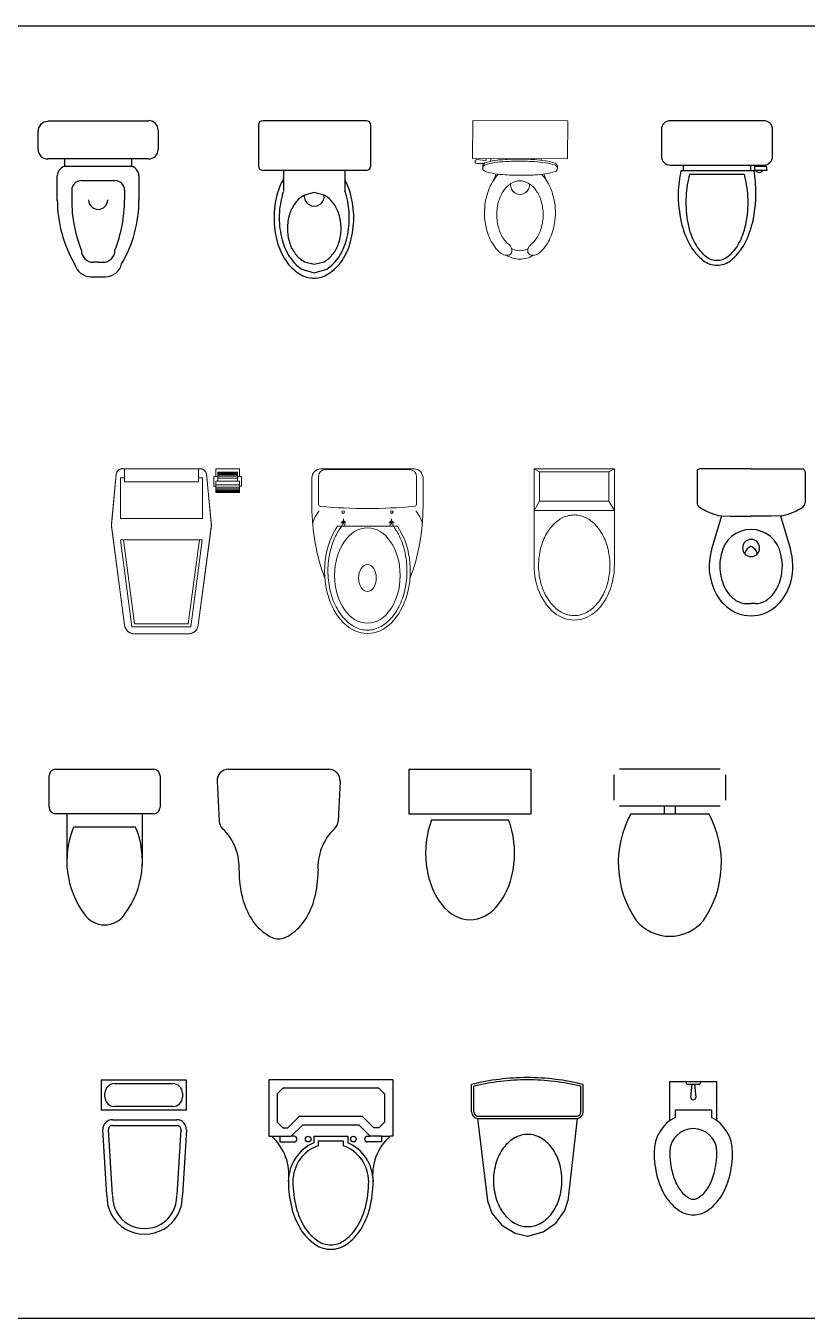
# Model space of a CAD drawing. Header units: millimetres. Extents: x -4017 to 59953, y -688 to 66564.
# Drawn here: x 14437 to 17952, y -688 to 5123 of the extents above; entities that cross this region are included whole.
import ezdxf

# ---------------------------------------------------------------- set-up
doc = ezdxf.new("R2010")
doc.units = ezdxf.units.MM
doc.layers.add('www.cad-blocks.net', color=7, linetype='Continuous')

# ---------------------------------------------------------------- blocks, each defined once
blk = doc.blocks.new('A$C3FB2201B')
for p, q in [((0, 694.4), (382.4, 694.4)), ((0, 694.4), (0, 557.6)), ((59.5, 677.4), (322.9, 677.4)), ((382.4, 694.4), (382.4, 557.6)), ((17, 617.1), (17, 634.9)), ((365.4, 634.9), (365.4, 617.1)), ((382.4, 557.6), (0, 557.6)), ((322.9, 574.6), (59.5, 574.6)), ((25.4, 175.1), (7.7, 470)), ((50.9, 176.6), (33.2, 471.6)), ((50.1, 515.1), (340.7, 515.1)), ((50.1, 489.6), (340.7, 489.6)), ((357.6, 471.6), (340, 176.6)), ((383.1, 470), (365.4, 175.1))]:
    blk.add_line(p, q)
for centre, radius, start, end in [((59.5, 634.9), 42.5, 90, 180), ((322.9, 634.9), 42.5, 0, 90), ((59.5, 617.1), 42.5, 180, 270), ((322.9, 617.1), 42.5, 270, 0), ((50.1, 472.6), 42.5, 90, 183.43363), ((50.1, 472.6), 17, 90, 183.43363), ((340.7, 472.6), 42.5, 356.56637, 90), ((340.7, 472.6), 17, 356.56637, 90), ((195.4, 170.1), 170.1, 178.30677, 1.69323), ((195.4, 170.1), 144.6, 178.30677, 1.69323)]:
    blk.add_arc(centre, radius, start, end)
blk = doc.blocks.new('A$C098B081F')
for p, q in [((558.8, 762), (0, 762)), ((0, 762), (0, 508)), ((558.8, 762), (558.8, 508)), ((63.5, 723.9), (38.1, 698.5)), ((38.1, 698.5), (38.1, 571.5)), ((495.3, 723.9), (63.5, 723.9)), ((520.7, 698.5), (495.3, 723.9)), ((520.7, 698.5), (520.7, 571.5)), ((136.6, 596.9), (85.8, 546.1)), ((422.2, 596.9), (136.6, 596.9)), ((422.2, 596.9), (473, 546.1)), ((38.1, 571.5), (63.5, 546.1)), ((63.5, 546.1), (85.8, 546.1)), ((152.4, 558.8), (101.6, 508)), ((406.4, 558.8), (152.4, 558.8)), ((406.4, 558.8), (457.2, 508)), ((495.3, 546.1), (473, 546.1)), ((495.3, 546.1), (520.7, 571.5)), ((0, 508), (12.7, 508)), ((12.7, 508), (101.6, 508)), ((50.8, 508), (50.8, 482.6)), ((50.8, 508), (101.6, 508)), ((50.8, 482.6), (114.3, 482.6)), ((114.3, 508), (101.6, 508)), ((203.2, 508), (203.2, 479.4)), ((203.2, 508), (355.6, 508)), ((223.2, 488), (223.2, 465.8)), ((223.2, 488), (335.6, 488)), ((335.6, 488), (335.6, 465.8)), ((355.6, 508), (355.6, 479.4)), ((444.5, 508), (457.2, 508)), ((508, 482.6), (444.5, 482.6)), ((508, 508), (457.2, 508)), ((508, 508), (546.1, 508)), ((508, 508), (508, 482.6)), ((558.8, 508), (546.1, 508))]:
    blk.add_line(p, q)
for centre in [(177.8, 495.3), (381, 495.3)]:
    blk.add_circle(centre, 12.7)
for centre, radius, start, end in [((-137.5, 335.8), 228.5, 352.20108, 48.91101), ((279.4, 304.8), 190.5, 113.57818, 180), ((279.4, 304.8), 170.5, 109.24564, 180), ((114.3, 495.3), 12.7, 270, 90), ((279.4, 304.8), 170.5, 0, 70.75436), ((279.4, 304.8), 190.5, 0, 66.42182), ((444.5, 495.3), 12.7, 90, 270), ((696.3, 335.8), 228.5, 131.08899, 187.79892), ((574.9, 304.8), 486, 180.00004, 194.51425), ((574.9, 304.8), 466, 180.00004, 194.51425), ((-16.1, 304.8), 466, 345.48575, 359.99996), ((-16.1, 304.8), 486, 345.48575, 359.99996), ((429.2, 267.1), 335.5, 194.51426, 212.00539), ((429.2, 267.1), 315.5, 194.51426, 212.00539), ((129.6, 267.1), 315.5, 327.99461, 345.48574), ((129.6, 267.1), 335.5, 327.99461, 345.48574), ((337.2, 209.6), 227, 212.00541, 236.46588), ((337.2, 209.6), 207, 212.00541, 236.46588), ((221.6, 209.6), 207, 303.53412, 327.99459), ((221.6, 209.6), 227, 303.53412, 327.99459), ((279.4, 122.4), 122.4, 236.46593, 269.99995), ((279.4, 122.4), 102.4, 236.46593, 269.99995), ((279.4, 122.4), 102.4, 270.00005, 303.53407), ((279.4, 122.4), 122.4, 270.00005, 303.53407)]:
    blk.add_arc(centre, radius, start, end)
blk = doc.blocks.new('A$C443D3127')
for p, q in [((0, 558.4), (0, 681.2)), ((502.5, 558.4), (502.5, 681.2)), ((26.9, 528.4), (71.8, 158.2)), ((475.6, 528.4), (433.3, 158.2)), ((71.8, 158.2), (91.5, 102.1)), ((419.9, 114.4), (433.3, 158.2)), ((91.5, 102.1), (135.8, 48.8)), ((321.7, 18.6), (379.8, 58.3)), ((379.8, 58.3), (419.9, 114.4)), ((135.8, 48.8), (196.7, 13.1)), ((196.7, 13.1), (252.4, 0)), ((252.7, 0), (321.7, 18.6))]:
    blk.add_line(p, q)
at = {"linetype": 'ByBlock'}
for p, q in [((10.1, 558.4), (10.1, 673.3)), ((492.5, 558.4), (492.5, 673.3)), ((26.9, 538.4), (472.5, 538.4)), ((26.9, 528.4), (472.5, 528.4))]:
    blk.add_line(p, q, dxfattribs=at)
for centre, radius, start, end in [((250, -310.5), 1022.7, 89.92875, 104.14992), ((252.5, -310.5), 1022.7, 75.85008, 90.07125), ((30, 558.4), 30, 180, 270), ((472.5, 558.4), 30, 270, 0)]:
    blk.add_arc(centre, radius, start, end)
for centre, radius, start, end in [((250, -310.5), 1012.7, 89.92805, 103.70605), ((252.5, -310.5), 1012.7, 76.29395, 90.07195), ((30.1, 558.4), 20, 180, 270), ((472.5, 558.4), 20, 270, 0), ((277.4, 296.2), 166.8, 118.87483, 143.26614), ((251.2, 347.1), 109.5, 89.14933, 119.72984), ((254.4, 347.1), 109.5, 60.27016, 90.85067), ((228.2, 296.2), 166.8, 36.73386, 61.12517), ((321.4, 265), 220.7, 143.60937, 162.44747), ((184.2, 265), 220.7, 17.55253, 36.39063), ((393.6, 246.8), 295, 163.3175, 179.50758), ((112, 246.8), 295, 0.49242, 16.6825), ((393.6, 251.9), 295, 180.49242, 196.6825), ((112, 251.9), 295, 343.3175, 359.50758), ((321.4, 233.8), 220.7, 197.55253, 216.39063), ((184.2, 233.8), 220.7, 323.60937, 342.44747), ((277.4, 202.6), 166.8, 216.73386, 241.12517), ((228.2, 202.6), 166.8, 298.87483, 323.26614), ((251.2, 151.6), 109.5, 240.27016, 270.85067), ((254.4, 151.6), 109.5, 269.14933, 299.72984)]:
    blk.add_arc(centre, radius, start, end, dxfattribs=at)
blk = doc.blocks.new('A$C7621438A')
for p, q in [((0, 0.5235), (0, 0.6635)), ((0.03, 0.6935), (0.47, 0.6935)), ((0.5, 0.6635), (0.5, 0.5235)), ((0.47, 0.4935), (0.03, 0.4935)), ((0.0803, 0.4931), (0.0803, 0.2631)), ((0.4197, 0.4931), (0.4197, 0.2631)), ((0.3897, 0.4331), (0.1103, 0.4331))]:
    blk.add_line(p, q)
for centre, radius, start, end in [((0.03, 0.6635), 0.03, 90, 180), ((0.47, 0.6635), 0.03, 0, 90), ((0.03, 0.5235), 0.03, 180, 270), ((0.47, 0.5235), 0.03, 270, 0), ((0.4774, 0.2806), 0.3975, 157.45048, 216.63814), ((0.0226, 0.2806), 0.3975, 323.36186, 22.54952), ((0.25, 0.1039), 0.1098, 213.45086, 326.54914)]:
    blk.add_arc(centre, radius, start, end)
blk = doc.blocks.new('A$C04F270DE')
at = {"linetype": 'ByBlock'}
for p, q in [((0.0507, 0.762), (0.5027, 0.762)), ((0, 0.7087), (0.009, 0.5296)), ((0.5535, 0.7087), (0.5445, 0.5296))]:
    blk.add_line(p, q, dxfattribs=at)
blk.add_lwpolyline([(0.0989, 0.3048, 0.063415), (0.1144, 0.183, 0.076468), (0.1547, 0.0893, 0.107136), (0.2218, 0.0204, 0.17768), (0.2767, 0, 0.17768), (0.3316, 0.0204, 0.107136), (0.3987, 0.0893, 0.076468), (0.439, 0.183, 0.063415), (0.4545, 0.3048, 0.067945)], format="xyb", dxfattribs=at)
for centre, radius, start, end in [((0.0507, 0.7112), 0.0508, 90, 182.8624), ((0.5027, 0.7112), 0.0508, 357.1376, 90), ((0.0597, 0.5321), 0.0508, 182.8624, 226.67717), ((0.4938, 0.5321), 0.0508, 313.32283, 357.1376), ((-0.1385, 0.322), 0.238, 355.8614, 46.67717), ((0.6919, 0.322), 0.238, 133.32283, 184.1386)]:
    blk.add_arc(centre, radius, start, end, dxfattribs=at)
blk = doc.blocks.new('A$C50650678')
for p, q in [((0.55, 0.6765), (0, 0.6765)), ((0, 0.6765), (0, 0.4765)), ((0.55, 0.4765), (0.55, 0.6765)), ((0, 0.4765), (0.55, 0.4765)), ((0.1018, 0.45), (0.4482, 0.45))]:
    blk.add_line(p, q)
blk.add_ellipse((0.275, 0.3), major_axis=(0, 0.3), ratio=0.666667, start_param=1.047198, end_param=5.235988)
blk = doc.blocks.new('A$C33375A2A')
for p, q in [((0, 0.7174), (0, 0.604)), ((0.4788, 0.7426), (0.0252, 0.7426)), ((0.504, 0.604), (0.504, 0.7174)), ((0.0252, 0.5788), (0.4788, 0.5788)), ((0.4284, 0.541), (0.0756, 0.541)), ((0.2268, 0.5788), (0.2268, 0.541)), ((0.2772, 0.541), (0.2772, 0.5788))]:
    blk.add_line(p, q)
for centre, radius, start, end in [((0.4799, 0.3222), 0.4597, 151.58322, 214.44235), ((0.0241, 0.3222), 0.4597, 325.55765, 28.41678), ((0.252, 0.1891), 0.1974, 220, 320)]:
    blk.add_arc(centre, radius, start, end)
for points in [[(0.0252, 0.7426), (0.0252, 0.7426), (0, 0.7174)], [(0.504, 0.7174), (0.504, 0.7174), (0.4788, 0.7426)], [(0, 0.604), (0, 0.604), (0.0252, 0.5788)], [(0.4788, 0.5788), (0.4788, 0.5788), (0.504, 0.604)]]:
    blk.add_trace(points)
blk = doc.blocks.new('A$C42213B63')
at = {"linetype": 'ByBlock'}
for p, q in [((0.0706, 0.6), (0.2824, 0.6)), ((0.0706, 0.4235), (0.0706, 0.6)), ((0.2824, 0.4235), (0.2824, 0.6)), ((0.2588, 0.4706), (0.0941, 0.4706)), ((0.0941, 0.4706), (0.0941, 0.4384)), ((0.2588, 0.4706), (0.2588, 0.4384))]:
    blk.add_line(p, q, dxfattribs=at)
for p, q in [((0.1412, 0.6), (0.1471, 0.5882)), ((0.1471, 0.5882), (0.2059, 0.5882)), ((0.1647, 0.5294), (0.1706, 0.5882)), ((0.1824, 0.5882), (0.1882, 0.5294)), ((0.2059, 0.5882), (0.2118, 0.6))]:
    blk.add_line(p, q)
blk.add_lwpolyline([(0, 0.2824, 0.063415), (0.0144, 0.1695, 0.076468), (0.0517, 0.0827, 0.107136), (0.1138, 0.0189, 0.147373), (0.1765, 0, 0.147373), (0.2391, 0.0189, 0.107136), (0.3013, 0.0827, 0.076468), (0.3386, 0.1695, 0.063415), (0.3529, 0.2824, 0.063415)], format="xyb", dxfattribs=at)
for centre, radius, start, end in [((0.1765, 0.5294), 0.0118, 180, 0), ((0.1765, 0.2824), 0.1059, 0, 180), ((0.4502, 0.2824), 0.3796, 180.00003, 194.51424), ((-0.0973, 0.2824), 0.3796, 345.48576, 359.99997), ((0.3152, 0.2474), 0.2402, 194.51426, 212.0054), ((0.0377, 0.2474), 0.2402, 327.9946, 345.48574), ((0.23, 0.1941), 0.1397, 212.00541, 236.46587), ((0.123, 0.1941), 0.1397, 303.53413, 327.99459), ((0.1765, 0.1134), 0.0428, 236.46596, 269.99998), ((0.1765, 0.1134), 0.0428, 270.00002, 303.53404)]:
    blk.add_arc(centre, radius, start, end)
for start, end in [(117.81814, 180), (0, 62.18186)]:
    blk.add_arc((0.1765, 0.2824), 0.1765, start, end, dxfattribs=at)
blk = doc.blocks.new('A$C150B42AD')
at = {"linetype": 'Continuous', "ltscale": 20}
for p, q in [((0, 0.648), (0, 0.508)), ((0.243, 0.6605), (0.0125, 0.6605)), ((0.243, 0.6605), (0.4735, 0.6605)), ((0.486, 0.648), (0.486, 0.508)), ((0.11, 0.4499), (0.067, 0.3038)), ((0.1071, 0.45), (0.1511, 0.4485)), ((0.1511, 0.4485), (0.243, 0.4485)), ((0.3349, 0.4485), (0.243, 0.4485)), ((0.3789, 0.45), (0.3349, 0.4485)), ((0.376, 0.4499), (0.419, 0.3038)), ((0.2245, 0.0549), (0.243, 0.0549)), ((0.2615, 0.0549), (0.243, 0.0549))]:
    blk.add_line(p, q, dxfattribs=at)
for centre, radius, start, end in [((0.0125, 0.648), 0.0125, 90, 180), ((0.4735, 0.648), 0.0125, 0, 90), ((0.024, 0.508), 0.024, 180, 244), ((0.2288, 0.8612), 0.4323, 240.11805, 247.88195), ((0.2572, 0.8612), 0.4323, 292.11805, 299.88195), ((0.462, 0.508), 0.024, 296, 0), ((0.1119, 0.5519), 0.102, 243.30484, 267.30484), ((0.3741, 0.5519), 0.102, 272.69516, 296.69516), ((0.243, 0.252), 0.136, 90, 170.10936), ((0.243, 0.252), 0.136, 9.89064, 90), ((0.243, 0.252), 0.1835, 163.59952, 169.46851), ((0.243, 0.3047), 0.0384, 90, 270), ((0.2645, 0.2649), 0.0525, 119.17381, 155.01561), ((0.2439, 0.2978), 0.0139, 93.65397, 111.19045), ((0.243, 0.3047), 0.0384, 270, 90), ((0.2421, 0.2978), 0.0139, 68.80955, 86.34603), ((0.2215, 0.2649), 0.0525, 24.98439, 60.82619), ((0.243, 0.252), 0.1835, 10.53149, 16.40048), ((0.3111, 0.2222), 0.2565, 165.7118, 200.33768), ((0.3111, 0.2222), 0.209, 165.27447, 200.60776), ((0.2251, 0.2822), 0.00957, 149.18444, 231.80771), ((0.2609, 0.2822), 0.00957, 308.19229, 30.81556), ((0.1749, 0.2222), 0.209, 339.39224, 14.72553), ((0.1749, 0.2222), 0.2565, 339.66232, 14.2882), ((0.258, 0.194), 0.197, 198.0034, 230.27404), ((0.258, 0.194), 0.1495, 197.63909, 230.62819), ((0.228, 0.194), 0.1495, 309.37181, 342.36091), ((0.228, 0.194), 0.197, 309.72596, 341.9966), ((0.243, 0.166), 0.1185, 227.64547, 235.84675), ((0.2245, 0.1499), 0.095, 239.63238, 270), ((0.2615, 0.1499), 0.095, 270, 300.36762), ((0.243, 0.166), 0.1185, 304.15325, 312.35453), ((0.243, 0.166), 0.166, 228.0788, 270), ((0.243, 0.166), 0.166, 270, 311.9212)]:
    blk.add_arc(centre, radius, start, end, dxfattribs=at)
blk = doc.blocks.new('A$C744D6A7D')
for p, q in [((0.0432, 0.7015), (0.4969, 0.7015)), ((0, 0.5725), (0, 0.6547)), ((0.5401, 0.659), (0.5401, 0.5725)), ((0.4969, 0.5293), (0.0432, 0.5293)), ((0.1188, 0.5293), (0.1188, 0.4969)), ((0.4213, 0.4969), (0.4213, 0.5293)), ((0.1188, 0.4969), (0.4213, 0.4969)), ((0.1296, 0.4969), (0.4105, 0.4969)), ((0.0864, 0.3427), (0.0864, 0.4537)), ((0.1944, 0.4321), (0.3457, 0.4321)), ((0.4537, 0.4537), (0.4537, 0.3427)), ((0.1512, 0.3889), (0.1512, 0.3457)), ((0.3889, 0.3889), (0.3889, 0.3457)), ((0.2701, 0.0648), (0.2485, 0.0648)), ((0.2701, 0.0648), (0.2917, 0.0648)), ((0.2377, 0), (0.3025, 0))]:
    blk.add_line(p, q)
for centre, radius, start, end in [((0.0432, 0.6547), 0.0432, 90, 180), ((0.4969, 0.659), 0.0432, 0, 90), ((0.0432, 0.5725), 0.0432, 180, 270), ((0.4969, 0.5725), 0.0432, 270, 0), ((0.1296, 0.4537), 0.0432, 90, 180), ((0.4105, 0.4537), 0.0432, 0, 90), ((0.1944, 0.3889), 0.0432, 90, 180), ((0.3457, 0.3889), 0.0432, 0, 90), ((0.6538, 0.3442), 0.5674, 179.85141, 210.37068), ((0.7683, 0.3457), 0.6171, 180, 201.56859), ((0.2701, 0.3457), 0.0432, 180, 0), ((-0.2282, 0.3457), 0.6171, 338.43141, 0), ((-0.1137, 0.3442), 0.5674, 329.62932, 0.14859), ((0.2485, 0.1188), 0.054, 180, 270), ((0.2917, 0.1188), 0.054, 270, 0), ((0.2377, 0.0756), 0.0756, 193.98485, 270), ((0.3025, 0.0756), 0.0756, 270, 346.01515)]:
    blk.add_arc(centre, radius, start, end)
blk = doc.blocks.new('A$C44022395')
for p, q in [((0.4866, 0.7077), (0.02, 0.7077)), ((0, 0.6877), (0, 0.5044)), ((0.5066, 0.5044), (0.5066, 0.6877)), ((0.4866, 0.4844), (0.02, 0.4844)), ((0.1134, 0.4844), (0.1134, 0.389)), ((0.3892, 0.4844), (0.3892, 0.3908)), ((0.2517, 0.3846), (0.2074, 0.3731)), ((0.2959, 0.3731), (0.2517, 0.3846)), ((0.2074, 0.0734), (0.2517, 0.0619)), ((0.2517, 0.0619), (0.2959, 0.0734)), ((0.1955, 0.0404), (0.2517, 0.0238)), ((0.2517, 0.0238), (0.3078, 0.0404))]:
    blk.add_line(p, q)
for centre, radius, start, end in [((0.02, 0.6877), 0.02, 90, 180), ((0.4866, 0.6877), 0.02, 0, 90), ((0.02, 0.5044), 0.02, 180, 270), ((0.4866, 0.5044), 0.02, 270, 0), ((0.3656, 0.3016), 0.291, 150.44828, 164.65198), ((0.1344, 0.3016), 0.291, 15.34802, 28.50584), ((0.4778, 0.2708), 0.4073, 164.65198, 180), ((0.4797, 0.2708), 0.3857, 165.1916, 180), ((0.3673, 0.3006), 0.2695, 161.33585, 165.1916), ((0.2702, 0.2595), 0.1299, 118.95801, 143.18315), ((0.2518, 0.3688), 0.0451, 174.40431, 5.59569), ((0.2331, 0.2595), 0.1299, 36.81685, 61.04199), ((0.136, 0.3006), 0.2695, 14.8084, 19.66062), ((0.0236, 0.2708), 0.3857, 0, 14.8084), ((0.0221, 0.2708), 0.4073, 0, 15.34802), ((0.2995, 0.2376), 0.1665, 143.18315, 162.77336), ((0.2038, 0.2376), 0.1665, 17.22664, 36.81685), ((0.4778, 0.2708), 0.4073, 180, 195.34802), ((0.4797, 0.2708), 0.3857, 180, 194.8084), ((0.3457, 0.2233), 0.2148, 162.77336, 180), ((0.1576, 0.2233), 0.2148, 0, 17.22664), ((0.0236, 0.2708), 0.3857, 345.1916, 0), ((0.0221, 0.2708), 0.4073, 344.65198, 0), ((0.3457, 0.2233), 0.2148, 180, 197.22664), ((0.1576, 0.2233), 0.2148, 342.77336, 0), ((0.3656, 0.24), 0.291, 195.34802, 213.52963), ((0.3673, 0.2411), 0.2695, 194.8084, 212.5477), ((0.2995, 0.2089), 0.1665, 197.22664, 216.81685), ((0.2038, 0.2089), 0.1665, 323.18315, 342.77336), ((0.136, 0.2411), 0.2695, 327.4523, 345.1916), ((0.1344, 0.24), 0.291, 326.47037, 344.65198), ((0.2947, 0.193), 0.2059, 213.52963, 237.99025), ((0.2963, 0.1958), 0.1852, 212.5477, 237.01674), ((0.2702, 0.187), 0.1299, 216.81685, 241.04199), ((0.2331, 0.187), 0.1299, 298.95801, 323.18315), ((0.207, 0.1958), 0.1852, 302.98326, 327.4523), ((0.2053, 0.193), 0.2059, 302.00975, 326.47037), ((0.25, 0.1215), 0.1215, 237.99025, 270), ((0.25, 0.1215), 0.1215, 270, 302.00975)]:
    blk.add_arc(centre, radius, start, end)
blk = doc.blocks.new('A$C565E300A')
at = {"lineweight": 18}
for p, q in [((0.0345, 0.4308), (0.0194, 0.4307)), ((0.0309, 0.4466), (0.0195, 0.4478)), ((0.0579, 0.4432), (0.0309, 0.4466)), ((0.0517, 0.4309), (0.0345, 0.4308)), ((0.0455, 0.4096), (0.0455, 0.4189)), ((0.3815, 0.4084), (0.3815, 0.4177))]:
    blk.add_line(p, q, dxfattribs=at)
for centre, radius, start, end in [((0.0192, 0.4392), 0.00856, 88.04056, 271.56084), ((0.0604, 0.4188), 0.0149, 109.23943, 179.8007), ((0.0604, 0.4096), 0.0149, 109.23943, 179.8007), ((0.0604, 0.4096), 0.0149, 179.8007, 250.36198), ((0.1327, 0.2117), 0.2342, 98.11743, 109.23943), ((0.1327, 0.2025), 0.2342, 98.11743, 109.23943), ((0.0526, 0.4507), 0.00922, 305.5498, 12.34749), ((0.0649, 0.4479), 0.0171, 332.40507, 15.94449), ((0.1794, -0.1156), 0.5649, 93.26577, 98.11743), ((0.1794, -0.1249), 0.5649, 93.26577, 98.11743), ((-0.1065, 0.4576), 0.2252, 357.05718, 358.70221), ((0.2098, -0.6488), 1.0989, 89.8007, 93.26577), ((0.2098, -0.658), 1.0989, 89.8007, 93.26577), ((0.2098, -0.6488), 1.0989, 86.33563, 89.8007), ((0.2098, -0.658), 1.0989, 86.33563, 89.8007), ((0.2439, -0.1158), 0.5649, 81.48398, 86.33563), ((0.2439, -0.1251), 0.5649, 81.48398, 86.33563), ((0.5338, 0.4553), 0.2252, 180.8992, 182.54423), ((0.2929, 0.2112), 0.2342, 70.36198, 81.48398), ((0.2929, 0.2019), 0.2342, 70.36198, 81.48398), ((0.3666, 0.4085), 0.0149, 289.23943, 359.8007), ((0.3666, 0.4178), 0.0149, 359.8007, 70.36198), ((0.3666, 0.4085), 0.0149, 359.8007, 70.36198), ((0.1341, 0.6161), 0.2342, 250.36198, 261.48398), ((0.283, 0.2295), 0.2266, 143.80757, 163.05585), ((-0.1065, 0.4576), 0.2252, 332.16767, 340.80351), ((0.1831, 0.9432), 0.5649, 261.48398, 266.33563), ((0.2402, 0.2609), 0.1735, 135.62236, 143.80757), ((0.2172, 1.4761), 1.0989, 266.33563, 269.8007), ((0.213, 0.2812), 0.0713, 89.8007, 120.15953), ((0.213, 0.2812), 0.0713, 59.44188, 89.8007), ((0.2172, 1.4761), 1.0989, 269.8007, 273.26577), ((0.2476, 0.9429), 0.5649, 273.26577, 278.11743), ((0.1858, 0.2611), 0.1735, 35.79384, 43.97904), ((0.5338, 0.4553), 0.2252, 198.7979, 207.43374), ((0.1427, 0.23), 0.2266, 16.54556, 35.79384), ((0.2943, 0.6156), 0.2342, 278.11743, 289.23943), ((0.3507, 0.2089), 0.2974, 163.05585, 179.8007), ((0.2719, 0.2163), 0.161, 144.53375, 163.47429), ((0.2358, 0.2421), 0.1167, 120.15953, 144.53375), ((0.2132, 0.3341), 0.0427, 173.49764, 6.10376), ((0.19, 0.2422), 0.1167, 35.06765, 59.44188), ((0.1537, 0.2167), 0.161, 16.12712, 35.06765), ((0.0748, 0.2098), 0.2974, 359.8007, 16.54556), ((0.329, 0.1994), 0.2206, 163.47429, 179.8007), ((0.0965, 0.2002), 0.2206, 359.8007, 16.12712), ((0.3507, 0.2089), 0.2974, 179.8007, 196.54556), ((0.329, 0.1994), 0.2206, 179.8007, 196.12712), ((0.0965, 0.2002), 0.2206, 343.47429, 359.8007), ((0.0748, 0.2098), 0.2974, 343.05585, 359.8007), ((0.2829, 0.1887), 0.2266, 196.54556, 215.79384), ((0.2718, 0.1828), 0.161, 196.12712, 215.06765), ((0.1536, 0.1833), 0.161, 324.53375, 343.47429), ((0.1426, 0.1892), 0.2266, 323.80757, 343.05585), ((0.2355, 0.1574), 0.1167, 215.06765, 226.86465), ((0.1204, 0.0223), 0.0612, 39.29958, 54.67658), ((0.1339, 0.0333), 0.0438, 21.0947, 39.29958), ((0.2905, 0.0328), 0.0438, 140.30183, 158.50671), ((0.3039, 0.0217), 0.0612, 124.92483, 140.30183), ((0.1897, 0.1575), 0.1167, 312.73676, 324.53375), ((0.2398, 0.1577), 0.1735, 215.79384, 228.32418), ((0.1598, 0.078), 0.0612, 234.67658, 250.05358), ((0.1539, 0.0616), 0.0438, 250.05358, 268.25846), ((0.2124, 0.11), 0.11, 236.88893, 269.8007), ((0.1535, 0.0489), 0.031, 268.25846, 292.7178), ((0.1584, 0.0372), 0.0184, 292.7178, 324.67658), ((0.1584, 0.0372), 0.0184, 324.67658, 356.63536), ((0.1458, 0.0379), 0.031, 356.63536, 21.0947), ((0.2125, 0.1183), 0.0799, 242.18245, 269.8007), ((0.2124, 0.11), 0.11, 269.8007, 302.71248), ((0.2125, 0.1183), 0.0799, 269.8007, 297.41895), ((0.2786, 0.0375), 0.031, 158.50671, 182.96605), ((0.266, 0.0368), 0.0184, 182.96605, 214.92483), ((0.266, 0.0368), 0.0184, 214.92483, 246.88361), ((0.271, 0.0485), 0.031, 246.88361, 271.34294), ((0.2707, 0.0612), 0.0438, 271.34294, 289.54783), ((0.2648, 0.0776), 0.0612, 289.54783, 304.92483), ((0.1854, 0.1579), 0.1735, 311.27723, 323.80757)]:
    blk.add_arc(centre, radius, start, end, dxfattribs=at)
for points in [[(0, 0.4529), (0.0006, 0.6238), (0.0006, 0.6238, 0.0385), (0, 0.4529, 0.0385)], [(0.0006, 0.6238), (0.4279, 0.6223), (0.4279, 0.6223, 0.0385), (0.0006, 0.6238, 0.0385)], [(0.4279, 0.6223), (0.4273, 0.4514), (0.4273, 0.4514, 0.0385), (0.4279, 0.6223, 0.0385)], [(0.4273, 0.4514), (0, 0.4529), (0, 0.4529, 0.0385), (0.4273, 0.4514, 0.0385)]]:
    blk.add_3dface(points, dxfattribs=at)
blk = doc.blocks.new('A$C238700B9')
for p, q in [((0.25, 0.65), (0.04, 0.65)), ((0.46, 0.65), (0.25, 0.65)), ((0, 0.61), (0, 0.49)), ((0.5, 0.49), (0.5, 0.61)), ((0.04, 0.45), (0.46, 0.45)), ((0.4166, 0.4252), (0.0876, 0.4252)), ((0.0974, 0.45), (0.0974, 0.4252)), ((0.3733, 0.4074), (0.1267, 0.4074)), ((0.401, 0.45), (0.401, 0.4252)), ((0.473, 0.4434), (0.419, 0.4434)), ((0.419, 0.4434), (0.419, 0.428)), ((0.419, 0.428), (0.4756, 0.428)), ((0.4337, 0.4434), (0.4337, 0.45)), ((0.446, 0.45), (0.446, 0.4434)), ((0.4756, 0.428), (0.473, 0.4434))]:
    blk.add_line(p, q)
for centre, radius, start, end in [((0.04, 0.61), 0.04, 90, 180), ((0.46, 0.61), 0.04, 0, 90), ((0.04, 0.49), 0.04, 180, 270), ((0.46, 0.49), 0.04, 270, 0), ((0.6767, 0.3001), 0.6022, 168.01944, 177.63471), ((0.4225, 0.3203), 0.3083, 163.59544, 167.42665), ((0.0775, 0.3203), 0.3083, 12.57335, 16.40456), ((-0.1767, 0.325), 0.6017, 0, 9.58156), ((0.4403, 0.434), 0.0169, 200.63996, 339.36004), ((0.5914, 0.2827), 0.4814, 167.42665, 180), ((-0.0914, 0.2827), 0.4814, 0, 12.57335), ((0.6767, 0.325), 0.6017, 180, 192.57335), ((-0.1767, 0.325), 0.6017, 347.42665, 0), ((0.5914, 0.2827), 0.4814, 180, 192.57335), ((-0.0914, 0.2827), 0.4814, 347.42665, 0), ((0.4656, 0.2779), 0.3854, 192.57335, 208.30076), ((0.4225, 0.245), 0.3083, 192.57335, 208.30076), ((0.0775, 0.245), 0.3083, 331.69924, 347.42665), ((0.0344, 0.2779), 0.3854, 331.69924, 347.42665), ((0.3327, 0.2064), 0.2345, 208.30076, 232.43058), ((0.3162, 0.1878), 0.1876, 208.30076, 232.43058), ((0.1838, 0.1878), 0.1876, 307.56942, 331.69924), ((0.1673, 0.2064), 0.2345, 307.56942, 331.69924), ((0.25, 0.0988), 0.0988, 232.43058, 270), ((0.2463, 0.0908), 0.0682, 229.31665, 273.11393), ((0.2537, 0.0908), 0.0682, 266.88607, 310.68335), ((0.25, 0.0988), 0.0988, 270, 307.56942)]:
    blk.add_arc(centre, radius, start, end)
blk = doc.blocks.new('A$C504424E1')
at = {"lineweight": 5}
for p, q in [((0.0023, 0.4899), (0.0238, 0.7194)), ((0.0428, 0.7033), (0.0428, 0.5213)), ((0.0608, 0.7033), (0.0428, 0.7033)), ((0.0507, 0.7438), (0.4038, 0.7438)), ((0.0608, 0.7438), (0.0608, 0.6853)), ((0.3938, 0.6853), (0.3938, 0.7438)), ((0.4118, 0.7033), (0.3938, 0.7033)), ((0.4118, 0.5213), (0.4118, 0.7033)), ((0.4523, 0.4899), (0.4307, 0.7194)), ((0.4632, 0.7089), (0.4632, 0.6669)), ((0.4809, 0.7089), (0.4632, 0.7089)), ((0.4718, 0.7438), (0.5796, 0.7438)), ((0.4718, 0.7089), (0.4718, 0.7438)), ((0.4809, 0.7292), (0.5699, 0.7292)), ((0.4809, 0.7292), (0.5699, 0.7292)), ((0.4809, 0.6889), (0.4809, 0.7292)), ((0.4809, 0.6889), (0.4809, 0.7292)), ((0.5699, 0.729), (0.4809, 0.729)), ((0.5699, 0.7288), (0.4809, 0.7288)), ((0.5699, 0.7286), (0.4809, 0.7286)), ((0.5699, 0.7284), (0.4809, 0.7284)), ((0.5699, 0.728), (0.4809, 0.728)), ((0.5699, 0.7274), (0.4809, 0.7274)), ((0.5699, 0.7265), (0.4809, 0.7265)), ((0.5699, 0.7252), (0.4809, 0.7252)), ((0.5699, 0.7234), (0.4809, 0.7234)), ((0.5699, 0.7206), (0.4809, 0.7206)), ((0.5699, 0.7166), (0.4809, 0.7166)), ((0.5699, 0.7106), (0.4809, 0.7106)), ((0.5699, 0.7018), (0.4809, 0.7018)), ((0.5699, 0.7292), (0.5699, 0.6889)), ((0.5699, 0.7292), (0.5699, 0.6889)), ((0.5882, 0.7089), (0.5699, 0.7089)), ((0.5796, 0.7438), (0.5796, 0.7089)), ((0.5882, 0.6669), (0.5882, 0.7089)), ((0.3938, 0.6853), (0.0608, 0.6853)), ((0.4632, 0.6669), (0.4718, 0.6669)), ((0.4718, 0.6889), (0.5796, 0.6889)), ((0.5796, 0.6889), (0.4718, 0.6889)), ((0.4718, 0.6377), (0.4718, 0.6889)), ((0.4718, 0.6889), (0.4718, 0.6377)), ((0.5796, 0.6725), (0.4718, 0.6725)), ((0.4718, 0.6377), (0.4718, 0.6669)), ((0.5796, 0.6614), (0.4718, 0.6614)), ((0.5796, 0.6538), (0.4718, 0.6538)), ((0.5796, 0.6487), (0.4718, 0.6487)), ((0.5796, 0.6452), (0.4718, 0.6452)), ((0.5796, 0.6428), (0.4718, 0.6428)), ((0.5796, 0.6412), (0.4718, 0.6412)), ((0.5796, 0.6401), (0.4718, 0.6401)), ((0.5796, 0.6393), (0.4718, 0.6393)), ((0.5699, 0.6889), (0.4809, 0.6889)), ((0.5699, 0.6889), (0.4809, 0.6889)), ((0.5796, 0.6889), (0.5796, 0.6377)), ((0.5796, 0.6377), (0.5796, 0.6889)), ((0.5796, 0.6669), (0.5796, 0.6377)), ((0.5796, 0.6669), (0.5882, 0.6669)), ((0.5796, 0.6388), (0.4718, 0.6388)), ((0.5796, 0.6385), (0.4718, 0.6385)), ((0.5796, 0.6382), (0.4718, 0.6382)), ((0.5796, 0.6381), (0.4718, 0.6381)), ((0.5796, 0.6377), (0.4718, 0.6377)), ((0.4718, 0.6377), (0.5796, 0.6377)), ((0.5796, 0.6377), (0.4718, 0.6377)), ((0.0617, 0.0413), (0.0023, 0.4899)), ((0.0428, 0.5213), (0.4118, 0.5213)), ((0.4523, 0.4899), (0.3928, 0.0413)), ((0.043, 0.4244), (0.4116, 0.4244)), ((0.3482, 0.0022), (0.1064, 0.0022))]:
    blk.add_line(p, q, dxfattribs=at)
at = {"lineweight": 5, "const_width": 0.0045}
blk.add_lwpolyline([(0.0608, 0.7438), (0.3938, 0.7438, -0.461), (0.4307, 0.7194), (0.4523, 0.4899), (0.3928, 0.0413, -0.376109), (0.3482, 0.0022), (0.1064, 0.0022, -0.376109), (0.0617, 0.0413), (0.0023, 0.4899), (0.0238, 0.7194, -0.461), (0.0608, 0.7438, -0.753696)], format="xyb", dxfattribs=at)
at = {"lineweight": 5}
for points in [[(0.4116, 0.4226), (0.36, 0.0337), (0.0945, 0.0337), (0.043, 0.4226)], [(0.3982, 0.4244), (0.3482, 0.0472), (0.1064, 0.0472), (0.0564, 0.4244)]]:
    blk.add_lwpolyline(points, dxfattribs=at)
for centre, radius, start, end in [((0.0507, 0.7168), 0.027, 90, 174.63841), ((0.4038, 0.7168), 0.027, 5.36159, 90), ((0.1064, 0.0472), 0.045, 187.55302, 270), ((0.3482, 0.0472), 0.045, 270, 352.44698)]:
    blk.add_arc(centre, radius, start, end, dxfattribs=at)
blk = doc.blocks.new('A$C005B7AE8')
at = {"lineweight": 5}
for p, q in [((0, 0.7), (0, 0.569)), ((0.03, 0.7069), (0.03, 0.5811)), ((0.46, 0.74), (0.04, 0.74)), ((0.44, 0.7369), (0.06, 0.7369)), ((0.47, 0.7069), (0.47, 0.5811)), ((0.5, 0.7), (0.5, 0.569)), ((0.3847, 0.482), (0.1153, 0.482)), ((0.1298, 0.5004), (0.1534, 0.5004)), ((0.1356, 0.482), (0.1356, 0.5012)), ((0.1415, 0.4917), (0.1415, 0.5154)), ((0.1478, 0.5012), (0.1478, 0.482)), ((0.3702, 0.5004), (0.3466, 0.5004)), ((0.3522, 0.5012), (0.3522, 0.482)), ((0.3585, 0.4917), (0.3585, 0.5154)), ((0.3644, 0.482), (0.3644, 0.5012))]:
    blk.add_line(p, q, dxfattribs=at)
for centre in [(0.1408, 0.546), (0.3592, 0.546)]:
    blk.add_circle(centre, 0.00582, dxfattribs=at)
for centre, radius, start, end in [((0.04, 0.7), 0.04, 90, 180), ((0.06, 0.7069), 0.03, 90, 180), ((0.44, 0.7069), 0.03, 0, 90), ((0.46, 0.7), 0.04, 0, 90), ((0.04, 0.5811), 0.01, 180, 265.01146), ((0.46, 0.5811), 0.01, 274.98854, 0), ((0.9162, 0.5698), 0.9162, 179.95275, 200.61234), ((0.1538, 0.4498), 0.1579, 140.1815, 162.84777), ((0.25, 2.987), 2.425, 265.01146, 274.98854), ((-0.4162, 0.5698), 0.9162, 339.38766, 0.04725), ((0.3462, 0.4498), 0.1579, 17.15223, 39.8185), ((0.1417, 0.5006), 0.00615, 5.15685, 174.84315), ((0.3583, 0.5006), 0.00615, 5.15685, 174.84315)]:
    blk.add_arc(centre, radius, start, end, dxfattribs=at)
blk.add_ellipse((0.25, 0.281), major_axis=(0, -0.281), ratio=0.685919, start_param=3.915332, end_param=8.651039, dxfattribs=at)
for centre, major_axis, ratio in [((0.2497, 0.2607), (0, -0.2144), 0.687861), ((0.25, 0.2496), (0, -0.0607), 0.657164)]:
    blk.add_ellipse(centre, major_axis=major_axis, ratio=ratio, dxfattribs=at)
blk.add_open_spline([(0.133, 0.4806), (0.1233, 0.4673), (0.1192, 0.4608), (0.109, 0.4431), (0.1032, 0.4313), (0.0931, 0.4064), (0.0887, 0.3933), (0.0814, 0.3662), (0.0785, 0.3521), (0.0743, 0.3236), (0.073, 0.3091), (0.072, 0.2798), (0.0723, 0.2652), (0.0746, 0.2361), (0.0765, 0.2217), (0.0819, 0.1936), (0.0854, 0.1799), (0.0938, 0.1536), (0.0988, 0.141), (0.1099, 0.1171), (0.1162, 0.1059), (0.1297, 0.0851), (0.137, 0.0756), (0.1525, 0.0585), (0.1607, 0.0509), (0.1776, 0.0379), (0.1863, 0.0325), (0.2042, 0.0237), (0.2132, 0.0204), (0.2316, 0.0161), (0.2408, 0.015), (0.2593, 0.015), (0.2685, 0.0161), (0.2868, 0.0205), (0.2959, 0.0237), (0.3137, 0.0325), (0.3225, 0.0379), (0.3394, 0.051), (0.3475, 0.0586), (0.363, 0.0756), (0.3703, 0.0852), (0.3839, 0.1059), (0.3901, 0.1172), (0.4013, 0.141), (0.4062, 0.1537), (0.4146, 0.18), (0.4181, 0.1937), (0.4235, 0.2218), (0.4255, 0.2362), (0.4277, 0.2653), (0.428, 0.2799), (0.427, 0.3091), (0.4257, 0.3237), (0.4215, 0.3522), (0.4186, 0.3662), (0.4113, 0.3933), (0.4069, 0.4064), (0.3967, 0.4313), (0.391, 0.4432), (0.3808, 0.4609), (0.3767, 0.4673), (0.3673, 0.4823)], degree=3, knots=[3.915332, 3.915332, 3.915332, 3.915332, 4.014441, 4.014441, 4.176505, 4.176505, 4.338569, 4.338569, 4.500633, 4.500633, 4.662697, 4.662697, 4.824761, 4.824761, 4.986825, 4.986825, 5.148889, 5.148889, 5.310953, 5.310953, 5.473017, 5.473017, 5.635081, 5.635081, 5.797146, 5.797146, 5.95921, 5.95921, 6.121274, 6.121274, 6.283338, 6.283338, 6.445402, 6.445402, 6.607466, 6.607466, 6.76953, 6.76953, 6.931594, 6.931594, 7.093658, 7.093658, 7.255722, 7.255722, 7.417786, 7.417786, 7.57985, 7.57985, 7.741915, 7.741915, 7.903979, 7.903979, 8.066043, 8.066043, 8.228107, 8.228107, 8.390171, 8.390171, 8.552235, 8.552235, 8.651039, 8.651039, 8.651039, 8.651039], dxfattribs=at)
blk = doc.blocks.new('A$C238C3AFD')
at = {"lineweight": 5}
for p, q in [((0, 0.2462), (0, 0.6796)), ((0.0244, 0.6658), (0, 0.6796)), ((0, 0.6796), (0.361, 0.6796)), ((0.0244, 0.6796), (0.3366, 0.6796)), ((0.0244, 0.5351), (0.0244, 0.6658)), ((0.0244, 0.6658), (0.3366, 0.6658)), ((0.3366, 0.6658), (0.361, 0.6796)), ((0.3366, 0.6658), (0.3366, 0.5351)), ((0.361, 0.2462), (0.361, 0.6796)), ((0.0244, 0.5351), (0, 0.492)), ((0.3366, 0.5351), (0.0244, 0.5351)), ((0.3366, 0.5351), (0.361, 0.492)), ((0.361, 0.492), (0, 0.492))]:
    blk.add_line(p, q, dxfattribs=at)
blk.add_ellipse((0.1805, 0.2462), major_axis=(0, 0.2462), ratio=0.7331, start_param=1.570796, end_param=4.712389, dxfattribs=at)
blk.add_open_spline([(0.1805, 0.4724), (0.1739, 0.4724), (0.1673, 0.4718), (0.1524, 0.4692), (0.1441, 0.4668), (0.1278, 0.4601), (0.1198, 0.4558), (0.1042, 0.4454), (0.0967, 0.4392), (0.0823, 0.4252), (0.0755, 0.4173), (0.0628, 0.4), (0.0569, 0.3906), (0.0463, 0.3704), (0.0415, 0.3597), (0.0334, 0.3372), (0.03, 0.3255), (0.0246, 0.3014), (0.0227, 0.289), (0.0202, 0.264), (0.0198, 0.2513), (0.0204, 0.226), (0.0215, 0.2134), (0.0251, 0.1887), (0.0276, 0.1765), (0.0341, 0.153), (0.0381, 0.1416), (0.0472, 0.12), (0.0524, 0.1098), (0.0639, 0.0907), (0.0702, 0.0818), (0.0836, 0.0658), (0.0908, 0.0586), (0.1057, 0.046), (0.1135, 0.0406), (0.1294, 0.0316), (0.1375, 0.028), (0.154, 0.0228), (0.1623, 0.0212), (0.179, 0.0197), (0.1874, 0.0199), (0.2042, 0.0222), (0.2126, 0.0243), (0.2292, 0.0304), (0.2373, 0.0345), (0.2532, 0.0445), (0.261, 0.0504), (0.2757, 0.0641), (0.2827, 0.0718), (0.2959, 0.0889), (0.3019, 0.0982), (0.313, 0.1183), (0.3179, 0.129), (0.3264, 0.1515), (0.33, 0.1632), (0.3357, 0.1875), (0.3378, 0.2), (0.3406, 0.2252), (0.3412, 0.238), (0.3408, 0.2636), (0.3398, 0.2764), (0.3364, 0.3015), (0.3339, 0.3138), (0.3275, 0.3377), (0.3235, 0.3492), (0.3144, 0.3712), (0.3092, 0.3816), (0.2976, 0.401), (0.2913, 0.41), (0.2777, 0.4263), (0.2705, 0.4336), (0.2554, 0.4464), (0.2476, 0.4519), (0.2315, 0.4609), (0.2232, 0.4645), (0.2066, 0.4697), (0.1981, 0.4714), (0.1866, 0.4723), (0.1836, 0.4724), (0.1805, 0.4724)], degree=3, knots=[0, 0, 0, 0, 0.129187, 0.129187, 0.292984, 0.292984, 0.456781, 0.456781, 0.620578, 0.620578, 0.784375, 0.784375, 0.948173, 0.948173, 1.11197, 1.11197, 1.275767, 1.275767, 1.439564, 1.439564, 1.603361, 1.603361, 1.767159, 1.767159, 1.930956, 1.930956, 2.094753, 2.094753, 2.25855, 2.25855, 2.422347, 2.422347, 2.586144, 2.586144, 2.749942, 2.749942, 2.913739, 2.913739, 3.077536, 3.077536, 3.241333, 3.241333, 3.406995, 3.406995, 3.572656, 3.572656, 3.738317, 3.738317, 3.903979, 3.903979, 4.06964, 4.06964, 4.235301, 4.235301, 4.400963, 4.400963, 4.566624, 4.566624, 4.732286, 4.732286, 4.897947, 4.897947, 5.063608, 5.063608, 5.22927, 5.22927, 5.394931, 5.394931, 5.560592, 5.560592, 5.726254, 5.726254, 5.891915, 5.891915, 6.057576, 6.057576, 6.223238, 6.223238, 6.283185, 6.283185, 6.283185, 6.283185], dxfattribs=at)

msp = doc.modelspace()

# ---------------------------------------------------------------- linework, layer by layer
at = {"layer": 'www.cad-blocks.net', "color": 155, "true_color": 0x546d8e}
for p, q in [((9289, 5123), (23866.4, 5123)), ((9289, 5123), (23866.4, 5123)), ((9289, 5123), (23866.4, 5123)), ((9289, -688.1), (23866.4, -688.1))]:
    msp.add_line(p, q, dxfattribs=at)

# ---------------------------------------------------------------- block references
at = {"color": 7, "xscale": 1000, "yscale": 1000, "zscale": 1000}
for name, p in [('A$C744D6A7D', (14492.3, 3995)), ('A$C44022395', (15483.1, 3988.8)), ('A$C565E300A', (16447.3, 4073.6)), ('A$C238700B9', (17296.5, 4046.5)), ('A$C504424E1', (14819.5, 2386.9)), ('A$C005B7AE8', (15724, 2390.7)), ('A$C238C3AFD', (16723.8, 2451.1)), ('A$C150B42AD', (17456.8, 2470.2)), ('A$C7621438A', (14541.5, 1086.3)), ('A$C04F270DE', (15297.4, 1017.8)), ('A$C50650678', (16160.6, 1103.2)), ('A$C33375A2A', (17082.4, 1037.2)), ('A$C42213B63', (17263.6, -223.7))]:
    msp.add_blockref(name, p, dxfattribs=at)
at = {"color": 7}
for name, p in [('A$C3FB2201B', (14776.2, -310.9)), ('A$C098B081F', (15529.6, -378.5)), ('A$C443D3127', (16442.1, -318.7))]:
    msp.add_blockref(name, p, dxfattribs=at)

doc.saveas('drawing.dxf')
